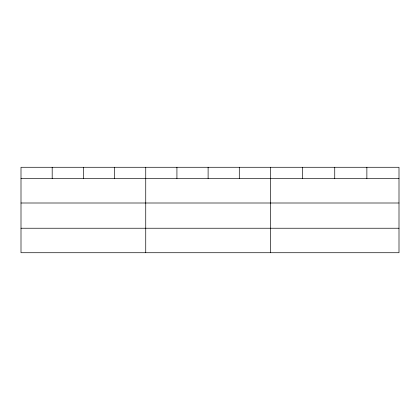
<?xml version="1.0" encoding="UTF-8"?>
<svg xmlns="http://www.w3.org/2000/svg" width="420" height="420" viewBox="0 0 420 420"><rect width="100%" height="100%" fill="white"/><g stroke="black" fill="none" stroke-linecap="round" stroke-linejoin="round"><path stroke-width="0.63" d="M399 203.002L399 167.276L21 167.276L21 252.725L399 252.725L399 203.002L21 203.002M21 178.511L399 178.511M21 228.233L399 228.233M366.87 167.276L366.87 178.511M334.74 167.276L334.74 178.511M302.61 167.276L302.61 178.511M270.48 167.276L270.48 252.725M239.295 167.276L239.295 178.511M208.11 167.276L208.11 178.511M176.925 167.276L176.925 178.511M145.74 167.276L145.74 252.725M114.555 167.276L114.555 178.511M83.37 167.276L83.37 178.511M52.185 167.276L52.185 178.511"/></g></svg>
